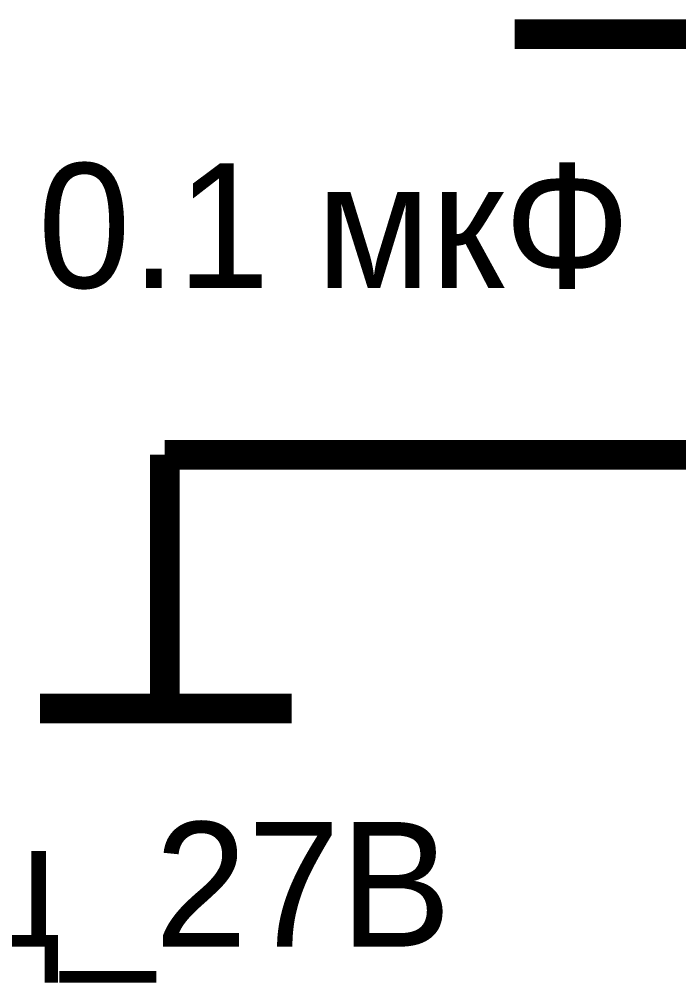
# Model space of a CAD drawing. Header units: inches. Extents: x 0 to 594, y 0 to 420.
# Drawn here: x 461.04 to 467.67, y 119.69 to 129.38 of the extents above; entities that cross this region are included whole.
import ezdxf

# ---------------------------------------------------------------- set-up
doc = ezdxf.new("R2010")
doc.units = ezdxf.units.IN
doc.layers.add('Sheet', color=255, linetype='Continuous')

msp = doc.modelspace()

# ---------------------------------------------------------------- linework, layer by layer
at = {"layer": 'Sheet'}
for points in [[(466.0167, 129.2342, 0.2997, 0.2997, 0), (474.0129, 129.2342, 0.2997, 0.2997, 0)], [(462.5002, 125.0011, 0.2997, 0.2997, 0), (462.5002, 122.4477, 0.2997, 0.2997, 0)], [(462.5002, 125.0011, 0.2997, 0.2997, 0), (470.0036, 125.0011, 0.2997, 0.2997, 0), (482.5018, 125.0011, 0.2997, 0.2997, 0), (490.0052, 125.0011, 0.2997, 0.2997, 0)], [(461.2459, 122.4477, 0.2997, 0.2997, 0), (463.7769, 122.4477, 0.2997, 0.2997, 0)]]:
    msp.add_lwpolyline(points, format="xyseb", dxfattribs=at)

# ---------------------------------------------------------------- texts
for s, p in [('0.1 мкФ', (461.2235, 126.6809)), ('Общ_27В', (457.819, 120.0512))]:
    msp.add_text(s, height=1.25427, dxfattribs=at).set_placement(p)

doc.saveas('drawing.dxf')
